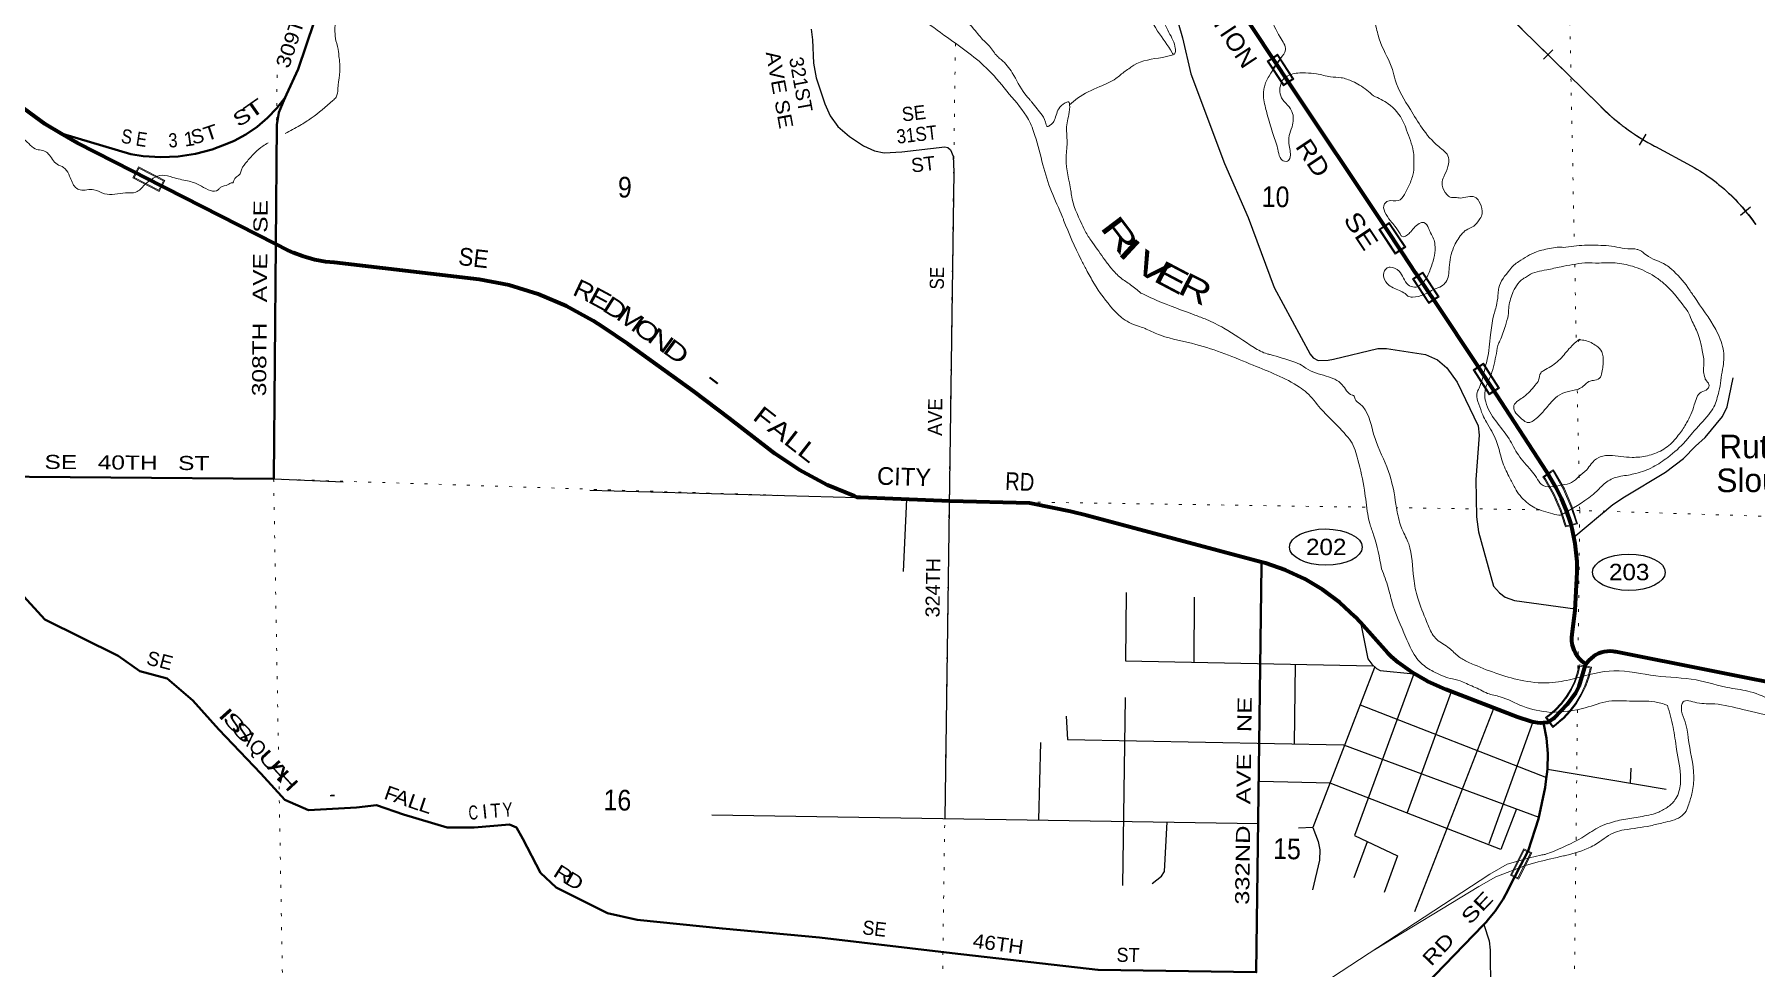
# Model space of a CAD drawing. Header units: feet. Extents: x -248627 to 3, y 0 to 184934.
# Drawn here: x -233180 to -218540, y 23833 to 31777 of the extents above; entities that cross this region are included whole.
import ezdxf
from ezdxf.enums import TextEntityAlignment as Align

# ---------------------------------------------------------------- set-up
doc = ezdxf.new("R2010")
doc.units = ezdxf.units.FT
doc.header["$LTSCALE"] = 80
doc.linetypes.add('DOTTED', pattern=[1.5, 0.3, -1.2])
doc.linetypes.add('LONG_DASHED', pattern=[7.5, 6, -1.5])
for name, color, linetype, lineweight in [('17', 7, 'Continuous', 25), ('23', 7, 'Continuous', 70), ('26', 7, 'Continuous', 40), ('29', 7, 'Continuous', 25), ('30', 7, 'Continuous', 13), ('39', 7, 'Continuous', 13), ('41', 7, 'Continuous', 13), ('59', 7, 'Continuous', 13), ('61', 7, 'Continuous', 13), ('63', 7, 'Continuous', 25), ('7', 7, 'DOTTED', 13)]:
    doc.layers.add(name, color=color, linetype=linetype, lineweight=lineweight)
doc.layers.add('27', color=7, linetype='Continuous')

msp = doc.modelspace()

# ---------------------------------------------------------------- linework, layer by layer
at = {"layer": '17'}
for centre in [(-222195.06, 27411.87), (-219617.99, 27198.11)]:
    msp.add_ellipse(centre, major_axis=(-309.24, 1), ratio=0.500121, dxfattribs=at)
at = {"layer": '23'}
for points in [[(-219982.96, 26414.36), (-220001.03, 26426.67), (-220021.82, 26444.55), (-220040.63, 26464.51), (-220057.24, 26486.33), (-220071.49, 26509.76), (-220083.21, 26534.56), (-220092.27, 26560.44), (-220098.58, 26587.13), (-220102.07, 26614.33), (-220102.69, 26641.75), (-220100.44, 26669.08), (-220074.85, 26875.21), (-220056.17, 27198.66), (-220058.07, 27288.48), (-220074.19, 27443.3), (-220101.12, 27570.59), (-220110.68, 27616.76), (-220146.99, 27723.56), (-220191.01, 27825.02), (-220239.42, 27921.13), (-220306.88, 28039.46), (-220315.7, 28053.65), (-220744.11, 28711.04), (-220899.71, 28949.81), (-220908.47, 28963.26), (-221257.74, 29487.65), (-221415.27, 29724.17), (-221431.28, 29748.2), (-221539.36, 29910.46), (-221697.07, 30147.25), (-221713.81, 30172.39), (-222492.08, 31340.84), (-222649.99, 31577.97), (-222666.82, 31603.34), (-222905.11, 31962.55)], [(-232953.53, 30933.91), (-233087.28, 31012.56), (-233353.65, 31208.55)], [(-231127.47, 29992.07), (-232068.1, 30471.56), (-232094.9, 30485.22), (-232345.19, 30612.8), (-232812.75, 30851.13), (-232953.53, 30933.91)], [(-222742.76, 27283.62), (-224228.66, 27680.25), (-224366.7, 27715.98), (-224687.42, 27781.48), (-224715.2, 27785.52), (-225393.08, 27803.95), (-226152.98, 27834.67), (-226177.95, 27835.68), (-226202.98, 27845.71), (-226434.33, 27939.77), (-226676.02, 28068.97), (-226877.87, 28205.78), (-226902.97, 28222.79), (-226927.87, 28242.22), (-227267.64, 28507.39), (-227571.48, 28736.86), (-228129.92, 29138.45), (-228348.69, 29288.43), (-228425.93, 29338.45), (-228653.77, 29464.05), (-228893.49, 29565.14), (-229142.46, 29640.62), (-229397.96, 29689.66), (-230629.4, 29834.06), (-230703.39, 29840.68), (-230794.9, 29857.37), (-230900.43, 29887.37), (-230977.24, 29918.21), (-231002.33, 29928.29), (-231027.24, 29940.98), (-231127.47, 29992.07)], [(-220344.19, 25915.19), (-220366.94, 25914.23), (-220395.97, 25916.05), (-220424.64, 25920.9), (-220452.65, 25928.71), (-220565.01, 25965.17), (-221174.91, 26201.29), (-221199.73, 26210.9), (-221224.91, 26222.06), (-221334.46, 26270.61), (-221462.04, 26343.98), (-221581.25, 26430.29), (-221637.87, 26478.51), (-221667.97, 26508.64), (-221900.99, 26771.03), (-221944.76, 26817.86), (-222076.7, 26940.32), (-222220.72, 27048.32), (-222375.24, 27140.67), (-222538.57, 27216.37), (-222708.91, 27274.58), (-222742.76, 27283.62)], [(-217309.57, 26037.42), (-219727.13, 26520.05), (-219737.28, 26521.86), (-219750.65, 26523.83), (-219776.03, 26525.5), (-219801.43, 26524.5), (-219826.6, 26520.86), (-219851.24, 26514.6), (-219875.1, 26505.81), (-219897.91, 26494.57), (-219919.41, 26481), (-219939.38, 26465.26), (-219957.6, 26447.53), (-219973.86, 26427.98), (-219982.96, 26414.36)], [(-219982.96, 26414.36), (-219987.99, 26406.84), (-220042.83, 26225.24), (-220071.43, 26168.41), (-220142.23, 26071.94), (-220251.16, 25958.28), (-220261.79, 25949.69), (-220281.71, 25936.31), (-220303.49, 25922.27), (-220309.12, 25919.7), (-220337.89, 25915.45), (-220344.19, 25915.19)]]:
    msp.add_lwpolyline(points, dxfattribs=at)
at = {"layer": '26'}
for points in [[(-231047.46, 31239.63), (-231035.86, 31264.63), (-230935.99, 31480.12), (-230599.13, 32482.29), (-230588.69, 32514.85), (-230567.81, 32601.09), (-230556.06, 32689.03), (-230553.57, 32777.72), (-230558.69, 33037.66), (-230560.72, 33090.96), (-230561.67, 33115.89), (-230559.24, 33140.96), (-230557.15, 33148.9), (-230553.58, 33158.34), (-230549.05, 33167.35), (-230543.59, 33175.84), (-230537.28, 33183.71), (-230530.18, 33190.88), (-230522.37, 33197.27), (-230513.93, 33202.81)], [(-232953.53, 30933.91), (-232940.02, 30929.86), (-232359.43, 30755.69), (-232253.81, 30739.89), (-232105.66, 30731.21), (-231957.42, 30738.07), (-231810.71, 30760.39), (-231667.13, 30797.91), (-231528.26, 30850.25), (-231481.86, 30870.91), (-231380.43, 30925.57), (-231285.28, 30990.54), (-231197.44, 31065.1), (-231117.88, 31148.43), (-231066.76, 31214.63), (-231047.46, 31239.63)], [(-231127.47, 29992.07), (-231119.1, 31005.96), (-231100.45, 31111.66), (-231056.95, 31214.63), (-231047.46, 31239.63)], [(-233920.85, 28016.69), (-233920.04, 28016.68), (-231143.96, 27994.04), (-231127.47, 29992.07)], [(-224131.32, 23814.91), (-222787.65, 23792.81), (-222743.08, 27258.62), (-222742.76, 27283.62)], [(-224133.32, 23814.95), (-225372.84, 23954.64), (-226500.65, 24088.04), (-227327.98, 24165.09), (-228051.5, 24240.04), (-228304.06, 24295.43), (-228741.11, 24515.5), (-228874.49, 24638.91), (-229026.54, 24929.7), (-229078.58, 25025.31), (-229138, 25050.65), (-229440.06, 25026.56), (-229667.77, 25025.12), (-230041.04, 25137.27), (-230269.2, 25214.3), (-230441.33, 25195.64), (-230849.2, 25173.69), (-231049.22, 25260.22), (-231254.52, 25483.66), (-231610.62, 25859.04), (-231831.43, 26106.95), (-232051.46, 26292.46), (-232281.86, 26357.47), (-232467.03, 26487.96), (-233092.08, 26796.33), (-233301.26, 27025.89)], [(-220473, 24826.33), (-220386.06, 25097.74), (-220329.96, 25367.21), (-220325.63, 25392.24), (-220322.58, 25417.21), (-220309.72, 25522.71), (-220307.54, 25654.15), (-220319.11, 25785.1), (-220344.19, 25915.19)], [(-220473, 24826.33), (-220536, 24708.61), (-220590.25, 24602.65)], [(-223227.1, 20840.97), (-223226.26, 20862.95), (-223209.55, 20978.85), (-223180.83, 21092.37), (-223140.39, 21202.26), (-223088.86, 21307.02), (-223041.93, 21403.64), (-222813.34, 21805.93), (-222557.48, 22158.27), (-221666.41, 23328.28), (-221647.26, 23353.42), (-221626.9, 23378.28), (-221551.69, 23470.08), (-221312.73, 23721.78), (-221288.49, 23747.32), (-221264.83, 23771.78), (-220856.55, 24193.85), (-220832.31, 24218.91), (-220812.01, 24243.85), (-220754.93, 24313.95), (-220687.86, 24416.61), (-220645.67, 24496.11), (-220604.21, 24575.81), (-220590.25, 24602.65)]]:
    msp.add_lwpolyline(points, dxfattribs=at)
at = {"layer": '29'}
for p, q in [((-231143.96, 27994.04), (-230554.84, 27967.78)), ((-228456.64, 27896.46), (-226177.95, 27835.68)), ((-225761.3, 27818.84), (-225789.58, 27205.65)), ((-223313.86, 26986.69), (-223316.77, 26431.94)), ((-222456.04, 26415.4), (-222463.25, 25737.37)), ((-223921.35, 24532.02), (-223898.07, 26133.24)), ((-221903.16, 26069.32), (-220318.47, 25450.92)), ((-221503.95, 25148.48), (-221127.38, 26182.89)), ((-220766.26, 26043.08), (-221439.76, 24306.91)), ((-220434.22, 25923.57), (-220808.95, 24885.76)), ((-224622.99, 25749.45), (-224637.84, 25089.74)), ((-220309.69, 25522.99), (-219301.08, 25350.35)), ((-219604.08, 25402.21), (-219599.3, 25531.42)), ((-227416.77, 25133.73), (-222771.35, 25060.19)), ((-221953.59, 24600.99), (-221840.44, 24904.96))]:
    msp.add_line(p, q, dxfattribs=at)
for points in [[(-226573.77, 31822.36), (-226562.51, 31730.51), (-226552.42, 31531.11), (-226530.11, 31408.05), (-226456.97, 31186.14), (-226409.78, 31084.63), (-226347.09, 30993.74), (-226246.97, 30907.57), (-226126.63, 30827.31), (-226034.61, 30784.81), (-225951.81, 30768.45), (-225801.75, 30777.5), (-225435.21, 30820.41), (-225409.34, 30813.14), (-225388.11, 30794.26), (-225364.83, 30740.52), (-225359.43, 30607.6), (-225435.27, 25104.86)], [(-223450.88, 31875.52), (-223413.12, 31748.04), (-223342.34, 31441.14), (-223057.91, 30677.89), (-222855.08, 30217.04), (-222634.87, 29623.03), (-222328.26, 29053.44), (-222304.14, 29023.72), (-222259.36, 28999.73), (-222176.72, 29004.84), (-222131.2, 29013.24), (-221752.01, 29103.99), (-221677.82, 29102.69), (-221346.17, 29052.05), (-221244.03, 29007.42), (-221166.84, 28938.74), (-221077.89, 28816.94), (-220899.34, 28443.1), (-220890.77, 28365.07), (-220918.21, 27988.73), (-220914.46, 27668.72), (-220895.49, 27543.53), (-220768.08, 27080.82), (-220719.25, 27022.9), (-220668.98, 26986.39), (-220590.62, 26957.92), (-220074.26, 26885.45)], [(-220085.71, 27497.74), (-219753.3, 27776.09), (-219654.38, 27840.98), (-219306.33, 28048.78), (-219154.16, 28166.77), (-219050.34, 28270.64), (-218968.27, 28345.56), (-218821.98, 28524.97), (-218781.35, 28605.87), (-218731.05, 28854.12)], [(-223894.65, 27024.56), (-223898.02, 26443.11), (-221795.09, 26402.7)], [(-221897.12, 26758.56), (-221837.35, 26459.9), (-221805.1, 26416.25), (-221764.99, 26378.47), (-221733.36, 26361.22), (-221445.96, 26334.73)], [(-221780.9, 26387.14), (-222305.03, 25024.6), (-222427, 25021.02)], [(-221445.96, 26334.73), (-221950.63, 24957.08), (-221586.3, 24784.74), (-221698.3, 24473.1)], [(-224402.81, 25972.38), (-224392.72, 25772.98), (-222045.46, 25729.66), (-220382.92, 25112.85)], [(-220574.33, 25183.87), (-220707.98, 24837.45), (-222157.73, 25403.94), (-222759.53, 25416.46)], [(-223673.22, 24549.15), (-223592.44, 24611.44), (-223567.3, 24651.64), (-223544.87, 25072.44)], [(-222305.03, 25024.6), (-222259.4, 24904.96), (-222245.15, 24835.71), (-222248.49, 24747.79), (-222309.37, 24495.48)], [(-220850.59, 24200.01), (-220807.01, 24060.19), (-220796.66, 23980.04), (-220792.85, 23300.02), (-220785.35, 23229.27), (-220722.81, 23054.96), (-220586.29, 22677.94), (-220545.29, 22526.2), (-220525.05, 22491.46), (-220495.55, 22464.31), (-220458.98, 22437.16), (-220429.49, 22421.82), (-219381.85, 22398.21), (-219348.83, 22386.41), (-219320.51, 22360.44), (-218597.31, 21471.64), (-218257.53, 21122.25), (-217576.82, 20552.14), (-217468.28, 20476.59), (-217365.78, 20415.65)]]:
    msp.add_lwpolyline(points, dxfattribs=at)
at = {"layer": '39'}
for p, q in [((-220366.32, 24790.07), (-220464.04, 24767.83)), ((-220389.19, 24731.96), (-220498.22, 24700.91))]:
    msp.add_line(p, q, dxfattribs=at)
for points in [[(-220464.04, 24767.83), (-220653.64, 24712.09), (-220800.16, 24626.87), (-222384.35, 23589.33)], [(-220498.22, 24700.91), (-220750.19, 24605.75), (-220892.9, 24522.02), (-221779.83, 23983.53)]]:
    msp.add_lwpolyline(points, dxfattribs=at)
for points in [[(-227549, 37912.67), (-227483.98, 37836.9), (-227291.59, 37678.06), (-227212.07, 37622.13), (-227028.56, 37523.88), (-226953.94, 37423.75), (-226921.03, 37354.65), (-226793.98, 37152.82), (-226750.52, 37005), (-226738.55, 36896.04), (-226696.12, 36695.89), (-226701.29, 36637.61), (-226723.25, 36545.43), (-226808.95, 36438.6), (-226865.93, 36388.35), (-226932.4, 36333.3), (-226953.71, 36299.86), (-226975.05, 36273.58), (-227127.11, 36197.06), (-227361.6, 36058.76), (-227537.69, 35917.29), (-227681.43, 35781.22), (-227869.8, 35527.24), (-227970.46, 35430.58), (-228066.49, 35364.03), (-228273.76, 35260.85), (-228429.49, 35223.08), (-228495.56, 35194.75), (-228556.91, 35161.7), (-228647.63, 35121.85), (-228756.88, 34997.17), (-228812.1, 34955.98), (-228877.84, 34892.86), (-228947.16, 34851.95), (-228982.32, 34806.34), (-229015.92, 34736.55), (-229016.72, 34696.29), (-228932.88, 34449.02), (-228887.79, 34383.7), (-228782.95, 34282.98), (-228626.52, 34140.98), (-228402.1, 33971.46), (-228380.26, 33954.92), (-228311.04, 33887.12), (-228197.11, 33735.89), (-228175.93, 33685.13), (-228066.22, 33215.9), (-228027.01, 33056.08), (-227928.14, 32856.83), (-227818.39, 32697.63), (-227756.65, 32660.18), (-227704.58, 32643.04), (-227552.11, 32607.81), (-227453.48, 32601.84), (-227204.25, 32566.7), (-227003.46, 32528.51), (-226805.2, 32464.2), (-226783.24, 32453.69), (-226587.43, 32367.28), (-226361.28, 32286.3), (-226293.38, 32254.76), (-226005.65, 32128.28), (-225834.09, 32038.31), (-225647.01, 31917.85), (-225414.49, 31750.18), (-225063.24, 31471.44), (-224887.85, 31268.67), (-224724.82, 31052.05), (-224669.05, 30916.06), (-224601.37, 30667.1), (-224529.24, 30440.19), (-224434.79, 30220.89), (-224425.19, 30196.54), (-224276.66, 29857.41), (-224231.98, 29771.98), (-224167.71, 29657.96), (-224002.79, 29435.26), (-223933.59, 29367.45), (-223795.76, 29294.63), (-223737.9, 29275), (-223723.91, 29268.69), (-223602.01, 29215.94), (-223301.26, 29137.51), (-222812.99, 28960.75), (-222419.64, 28773.78), (-222356.09, 28726.23), (-222239.8, 28593.06), (-222056.12, 28402.2), (-222034.44, 28377.61), (-221983.29, 28314.19), (-221921.9, 28155.95), (-221866.52, 27897.17), (-221838.27, 27693.29), (-221821.68, 27614.44), (-221789.34, 27517.18), (-221720.45, 27227.93)], [(-227964.81, 33968.86), (-227892.9, 33627.2), (-227881.71, 33478), (-227875.03, 33407.4), (-227843.84, 33330.72), (-227822.94, 33231.67), (-227778.2, 33156.64), (-227754.15, 33125.98), (-227717.96, 33056.05), (-227485.17, 32968.1), (-227413.24, 32934.2), (-227354.95, 32890), (-227245.46, 32863.09), (-227173.63, 32853.12), (-227133.47, 32840.44), (-227071.84, 32813.34), (-226962.36, 32789.85), (-226716.69, 32661.75), (-226558.6, 32604.27), (-226216, 32500.86), (-226132.02, 32466.99), (-225957.7, 32415.21), (-225869.73, 32379.26), (-225794.05, 32436.14), (-225722.51, 32487.07), (-225564.27, 32540.3), (-225378.21, 32572.86), (-225343.93, 32574.2), (-224964.95, 32578.77), (-224890.49, 32573.27), (-224386.53, 32476.73), (-224131.66, 32421.36), (-224013.79, 32368.68), (-223948.29, 32317.06), (-223834.88, 32242.34), (-223661.67, 32031.55), (-223601.11, 31933.72), (-223529.3, 31793.39), (-223475.49, 31659.45), (-223476.24, 31621.21), (-223482.56, 31607.24), (-223494.61, 31609.5), (-223502.47, 31619.72), (-223625.79, 31805.36), (-223774.24, 32045.86), (-223805.69, 32086.74), (-223916.93, 32169.47), (-224036.82, 32222.18), (-224240.6, 32312.78), (-224388.85, 32357.99), (-224545.88, 32367.15), (-224680.5, 32387.92), (-224829.42, 32398.93), (-225199.58, 32432.42), (-225282.19, 32434.06), (-225411.67, 32408.44), (-225584.25, 32343.41), (-225606.61, 32333.78), (-225763.14, 32264.41), (-225776.14, 32218.36), (-225766.66, 32187.97), (-225733.13, 32151.07), (-225685.29, 32123.96), (-225576.07, 32041.26), (-225482.41, 31987.06), (-225270.6, 31894.29), (-225199.21, 31834.5), (-225114.53, 31734.17), (-225055.19, 31676.63), (-224988.39, 31588.75), (-224956.67, 31561.94), (-224862.14, 31449.34), (-224754.81, 31270.06), (-224709.5, 31216.82), (-224695.75, 31198.43), (-224609.2, 31090.02), (-224572.55, 31006.75), (-224568.75, 30994.6), (-224544.46, 31000.16), (-224509.5, 31035.7), (-224467.08, 31143.57), (-224411.7, 31192.81), (-224385.31, 31202.35), (-224374.05, 31159.85), (-224399.22, 31007.34), (-224396.13, 30856.29), (-224404.94, 30715.54), (-224363.89, 30444.97), (-224358.59, 30406.61), (-224270.7, 30161.28), (-224235.82, 30090.13), (-224179.05, 30004.45), (-224075.13, 29857.45), (-224018.13, 29783.84), (-223939.09, 29703.76), (-223855.51, 29645.74), (-223769.47, 29574.62)], [(-231046.11, 30931.95), (-230920.96, 31001.42), (-230825.02, 31063.94), (-230640.71, 31213.3), (-230613.94, 31242.98), (-230598.46, 31313.13), (-230583.78, 31548.38), (-230590.82, 31600.86), (-230592.32, 31627.06), (-230614.65, 31722.13), (-230623.18, 31800.81), (-230622.24, 31849.11), (-230598.62, 31923.13), (-230575.91, 31950.87), (-230541.19, 31974.34), (-230371.89, 32077.7), (-230327.25, 32092.91), (-230257.66, 32147.91), (-230243.36, 32157.7), (-230226.41, 32199.64), (-230225.67, 32237.87), (-230204.34, 32297.85), (-230171.55, 32325.39), (-230128.9, 32342.66), (-230122.11, 32380.78), (-230119.7, 32400.87), (-230113.58, 32507.44), (-230137.49, 32624.69), (-230212.9, 32787.22), (-230282, 32963.74), (-230385.12, 33153.96), (-230359.32, 33247.28)], [(-223474.28, 32909.15), (-223438.54, 32934.95), (-223349.41, 33010.42), (-223278.52, 33070.83), (-223041.82, 33219.14), (-223011.36, 33230.62), (-222916.44, 33240.82), (-222797.94, 33220.36), (-222718.18, 33176.5), (-222518.03, 33003.42), (-222390.32, 32938.48), (-222162.71, 32829.28), (-222010.51, 32779.96), (-221998.62, 32769.66), (-221966.82, 32746.89), (-221943.39, 32708.17), (-221911.12, 32606.87), (-221855.82, 32344.05), (-221818.76, 32075.56), (-221765.21, 31826.88), (-221727.4, 31699.3), (-221628.96, 31477.91), (-221604.51, 31388.85), (-221476.45, 31136.67), (-221376.75, 30979.68), (-221234.75, 30821.84), (-221151.91, 30729.61), (-221157.47, 30651.21), (-221191.41, 30565.31), (-221197.74, 30551.35), (-221204.92, 30493.11), (-221164.2, 30411.78), (-221136.39, 30391.09), (-221094.12, 30388.24), (-221051.89, 30383.38), (-220987.2, 30394.17), (-220926.8, 30390.96), (-220893.18, 30358.08), (-220864.62, 30272.96), (-220867.26, 30240.81), (-220892.31, 30197.01), (-220937.7, 30143.56), (-221002.84, 30110.63), (-221015.12, 30100.8), (-221041.87, 30073.15), (-221108.5, 29963.74), (-221146.15, 29791.36), (-221174.79, 29667.11), (-221211.72, 29633.62), (-221273.24, 29607.75)], [(-222579.76, 31572.22), (-222538, 31644.83), (-222583.74, 31751.95), (-222672.08, 31931.42), (-222699.49, 31972.22), (-222755.23, 32007.56), (-222813.26, 32055.69), (-222868.27, 32098.4), (-222900.77, 32174.58), (-222898.52, 32209.17), (-222901, 32234.19), (-222865.21, 32462.71), (-222847.82, 32526.78), (-222771.35, 32726.59), (-222763.41, 32823.07), (-222778.1, 32895.83), (-222822.63, 32989.32), (-222861.97, 33038.42), (-222905.66, 33071.5), (-222966.18, 33068.67), (-223077.73, 33032.63), (-223305.94, 32872.28), (-223387.94, 32805.19), (-223489.31, 32732.11)], [(-234134.86, 31545.99), (-234004.3, 31420.61), (-233921.03, 31350.51), (-233801.68, 31269.65), (-233621.93, 31082.9), (-233457.08, 30958.86), (-233403.36, 30923.57), (-233357.34, 30906.57), (-233283.07, 30891.01), (-233171.95, 30802.24), (-233077.78, 30774.22), (-233061.94, 30759.81), (-232987.08, 30671.77), (-232931.18, 30644.5), (-232887.96, 30587.27), (-232880.22, 30571.01), (-232829.73, 30473.39), (-232789.83, 30452.47), (-232733.38, 30453.36), (-232672.91, 30454.19), (-232582.88, 30420.2), (-232405.4, 30426.77), (-232316.6, 30433.06), (-232242.82, 30496.02), (-232242.1, 30496.86)], [(-224375.11, 31176.52), (-224306.11, 31233), (-224118.77, 31331.96), (-223980.35, 31401.69), (-223902.58, 31462.56), (-223860.44, 31490.66), (-223829.03, 31513.44), (-223585.86, 31581.11), (-223493.38, 31603.94)], [(-222490.98, 31436.04), (-222565.82, 31384.71), (-222582.11, 31339.43), (-222584.22, 31270.26), (-222550.59, 31206.01), (-222495.29, 31142.31), (-222483.29, 31119.73), (-222482.96, 30989.28), (-222506.51, 30915.26), (-222506.17, 30829.42), (-222502.37, 30720.14), (-222512.8, 30702.23), (-222557.15, 30701.09), (-222575.05, 30713.53), (-222599.93, 30780.45), (-222605.47, 30806.74), (-222649.16, 30942.48), (-222693.22, 31094.56), (-222707.74, 31150.54), (-222724.97, 31290.26), (-222718.13, 31330.39), (-222678.03, 31422.2), (-222579.76, 31572.22), (-222648.88, 31480.96)], [(-221788.55, 31253.58), (-221907.68, 31344.52), (-221967.53, 31375.91), (-222065.65, 31408.06), (-222154.18, 31415.84), (-222274.61, 31440.38), (-222367.16, 31448.25), (-222432.3, 31447.32), (-222490.98, 31436.04)], [(-221338.38, 29700.36), (-221297.08, 29802.41), (-221267.25, 29987.02), (-221278.36, 30037.57), (-221303.59, 30086.4), (-221320.93, 30127), (-221360.32, 30174.08), (-221388.56, 30172.63), (-221472.69, 30095.78), (-221487.08, 30081.98), (-221548.07, 30056.39), (-221564.26, 30078.97), (-221608.03, 30143.78), (-221645.18, 30190.73), (-221695.76, 30333.74), (-221667.09, 30357.32), (-221578.32, 30361.6), (-221526.93, 30412.92), (-221491.34, 30480.67), (-221455.16, 30578.6), (-221445.32, 30668.99), (-221448.08, 30733.47), (-221447.73, 30751.59), (-221451.17, 30781.85), (-221508.09, 30962.15), (-221536.92, 31033.18), (-221664.91, 31186.71), (-221788.55, 31253.58)], [(-232242.1, 30496.86), (-232091.91, 30577.54), (-232003.01, 30559.42), (-231877.41, 30529.08), (-231825.26, 30515.98), (-231759.37, 30484.47), (-231616.89, 30453.47), (-231598.36, 30473.25), (-231531.37, 30498.09), (-231504.91, 30511.66), (-231492.78, 30513.44), (-231484.33, 30533.4), (-231430.81, 30590.72), (-231418.06, 30624.7), (-231368.25, 30698.2), (-231302.33, 30771.39), (-231236.76, 30826.46), (-231191.73, 30854.02)], [(-220837.55, 28952.71), (-220822.9, 29009.12), (-220794.51, 29218.48), (-220768.91, 29378.35), (-220740.72, 29485.76), (-220729.14, 29574.05), (-220724.32, 29617.92), (-220630.58, 29773.09), (-220595.55, 29812.65), (-220554.67, 29842.04), (-220403.89, 29925.62), (-220276.3, 29957.31), (-220209.62, 29966.05), (-220176.41, 29963.06)], [(-220176.41, 29963.06), (-219993.67, 29981.9), (-219902.98, 29982.12), (-219719.89, 29966.41), (-219627.5, 29950.48), (-219546.96, 29946.87), (-219522.94, 29938.35), (-219471.31, 29899.07), (-219301.7, 29813.17), (-219256.04, 29778.03), (-219116.01, 29622.26), (-219063.12, 29544.71), (-218879.21, 29263.24), (-218815.94, 29098.91), (-218816.85, 28949.96), (-218821.35, 28925.89), (-218851.25, 28737.25), (-218870.74, 28669.19), (-218894.16, 28605.24), (-218937.73, 28541.68), (-219077.88, 28383.4), (-219135.67, 28314.09), (-219287.51, 28176.18), (-219412.06, 28094.11), (-219558.25, 28038.62), (-219685.68, 28014.98), (-219728.18, 28005.75), (-219828.03, 27949.36), (-219914.31, 27866.51), (-219928.65, 27854.73), (-220190.16, 27686.39)], [(-221273.24, 29607.75), (-221457.41, 29539.84), (-221497.55, 29548.7), (-221511.41, 29561.05), (-221556.59, 29590.51), (-221658.95, 29642.49), (-221702, 29707.76), (-221699, 29758.02), (-221690.66, 29771.96), (-221666.05, 29793.62), (-221647.89, 29795.27), (-221571.96, 29761.55), (-221494.29, 29644.95), (-221442.34, 29624.88), (-221338.38, 29700.36)], [(-220788.26, 28879.64), (-220744.59, 29060.12), (-220723.42, 29150.85), (-220715, 29168.8), (-220668.16, 29296.71), (-220644.26, 29384.81), (-220639.04, 29445.11), (-220608.35, 29571.32), (-220572.79, 29637.06), (-220517.21, 29696.35), (-220488.7, 29711.89), (-220472.34, 29723.65), (-220316.2, 29772.9), (-220194.78, 29798.66), (-219992.4, 29832.9)], [(-219992.4, 29832.9), (-219869.68, 29830.47), (-219716.54, 29829.45), (-219568.05, 29796.3), (-219400.34, 29716.47), (-219326.82, 29662.68), (-219143.47, 29455.71), (-219116.01, 29416.91), (-219085.13, 29347.85), (-219031.01, 29230.01), (-218993.53, 29086.34), (-218979.63, 28973.32), (-218982.99, 28904.94), (-218969.96, 28850.33), (-218964.19, 28836.12), (-218936.74, 28797.32), (-218947.56, 28759.29), (-219002.54, 28730.19), (-219061.09, 28622.64), (-219126.58, 28468.93), (-219186.82, 28377.51), (-219277.47, 28276.64), (-219397.72, 28208.57), (-219460.56, 28189.69), (-219589.8, 28176.14), (-219780.95, 28192.01), (-219826.45, 28189.52), (-219874.04, 28175.04), (-219938.14, 28120), (-219976.05, 28069.83), (-220042.53, 28012.4), (-220104.26, 27962.13), (-220183.19, 27942.66)], [(-223769.47, 29574.62), (-223632.47, 29512.48), (-223308.46, 29387.28), (-223210.45, 29349.11), (-223062.75, 29275.72), (-222806, 29111.59), (-222694.21, 29057.04), (-222668.14, 29050.49), (-222467.83, 28988.13), (-222401.87, 28960.65), (-222366.08, 28935.78), (-222192.08, 28867.92), (-222056.48, 28794.77), (-221971.55, 28706.53), (-221959.54, 28702.26), (-221946.03, 28671.8), (-221906.49, 28632.76), (-221788.63, 28374.76), (-221677.23, 28094.73), (-221635.37, 27969.09), (-221588.01, 27712.48), (-221550.4, 27574.85), (-221544.63, 27560.63), (-221490.56, 27440.79), (-221447.98, 27146.03), (-221413.02, 26976.23), (-221338.29, 26779.48), (-221289.98, 26673.84), (-221250.64, 26624.75), (-221145.26, 26552.2), (-221066.06, 26480.16), (-220984.62, 26433.84), (-220934.69, 26411.38), (-220723.65, 26330.64), (-220511.88, 26273.91), (-220263.92, 26258.95), (-220077.01, 26292.27)], [(-220037.69, 29177.51), (-219989.46, 29170.52), (-219893.63, 29124.32), (-219848.24, 29075.11), (-219836.99, 29032.6), (-219836, 28980.24), (-219854.25, 28871.9), (-219858.51, 28859.9), (-219907.42, 28832.69), (-219947.86, 28825.44), (-220025.6, 28766.59), (-220070.24, 28751.37), (-220165.43, 28727.09), (-220240.88, 28682.28), (-220329.44, 28585.39), (-220339.75, 28573.52), (-220432.14, 28486.77), (-220460.62, 28473.24), (-220488.79, 28475.81), (-220538.44, 28513.04), (-220587.78, 28566.35), (-220594.85, 28616.82), (-220557.72, 28660.38), (-220510.75, 28691.66), (-220414.09, 28790.4), (-220385.02, 28834.11), (-220367.72, 28894.16), (-220341.09, 28915.77), (-220227.4, 28988.31), (-220138.22, 29086.9), (-220127.91, 29098.77), (-220037.69, 29177.51), (-220049.23, 29162.76)], [(-220190.16, 27686.39), (-220198, 27684.93), (-220264.32, 27694.29), (-220418.44, 27747.67), (-220474.19, 27783.01), (-220576.72, 27897.77), (-220621.4, 27983.21), (-220683.37, 28111.26), (-220745.78, 28319.86), (-220828.55, 28474.35), (-220860.99, 28537.41), (-220893.55, 28629.1), (-220911.76, 28713.68), (-220891.7, 28766.21), (-220837.55, 28952.71)], [(-220182.62, 27942.8), (-220362.37, 27947.12), (-220404.32, 28004.17), (-220450.07, 28065.58), (-220557.77, 28196.17), (-220636.92, 28334.02), (-220835.19, 28648.4), (-220842.64, 28722.29), (-220788.26, 28879.64)], [(-221720.45, 27227.93), (-221665.14, 27067.79), (-221633.24, 26948.39), (-221514.26, 26644.06), (-221430.84, 26479.35), (-221383.36, 26423.2), (-221281.13, 26353.37), (-221138.16, 26295.02), (-221051.96, 26272.7), (-220999.76, 26250.25), (-220879.45, 26196.34), (-220820.44, 26167.11), (-220711.56, 26138.09), (-220520.91, 26057.27), (-220285.23, 26004.39)], [(-220077.01, 26292.27), (-219744.4, 26359.34), (-219388.55, 26316.05), (-219046.64, 26281.08), (-218757.78, 26212.94), (-218585.1, 26181.33), (-218384.95, 26110.92), (-218322.74, 26097.61), (-217897.05, 26018.71), (-217555.97, 25941.47), (-217306.54, 25887.46)], [(-219289.02, 26062.72), (-219241.94, 25880.32), (-219211.4, 25690.48), (-219178.04, 25440.2), (-219181.23, 25379.86), (-219225.91, 25259.96), (-219291.64, 25196.85), (-219375.14, 25152.21), (-219520.93, 25116.85), (-219662.46, 25093.49), (-219800.19, 25057.97), (-219881.48, 25023.34), (-220018.19, 24937.49), (-220282.61, 24813.89), (-220329.29, 24796.7), (-220366.32, 24790.07)], [(-220285.23, 26004.39), (-219988.4, 26044.1), (-219787.78, 26100.51), (-219588.26, 26100.58), (-219473.4, 26100.32), (-219372.84, 26090.27), (-219318.71, 26075.1), (-219302.72, 26068.74), (-219289.02, 26062.72)], [(-219171.23, 26015.93), (-219157.09, 26096.06), (-219038.35, 26087.66), (-218887.42, 26076.61), (-218648.53, 26029.59), (-218359.75, 25957.43), (-218049.65, 25842.56), (-217967.41, 25822.82), (-217750.21, 25800.39), (-217546.28, 25788.02), (-217304.33, 25746.7)], [(-219171.23, 26015.93), (-219117.9, 25833.57), (-219112.73, 25789.19), (-219064.83, 25458.08), (-219079.57, 25323.49), (-219107.73, 25223.4), (-219131.04, 25165.48), (-219178.36, 25116.09), (-219324.43, 25066.66), (-219433.76, 25040.63), (-219658.16, 25004.83), (-219731.07, 24986.14), (-219884.06, 24892.55), (-219939.07, 24861.43), (-220158.18, 24787.27), (-220174.37, 24783.56), (-220389.19, 24731.96)], [(-217321.95, 24504.51), (-217385.47, 24466.51), (-217707.48, 24181.01), (-217857.19, 24049.11), (-218161.53, 23739.1), (-218229.9, 23643.83), (-218358.91, 23437.02), (-218430.33, 23289.48), (-218480.89, 23177.76), (-218535.92, 22941.31), (-218572.42, 22827.28), (-218611.49, 22582.47), (-218609.99, 22453.61), (-218599.68, 22362.81), (-218616.09, 21938.38), (-218616.57, 21914.23), (-218615.69, 21855.84), (-218560.59, 21685.65), (-218522.13, 21592.29), (-218455.5, 21496.35), (-218348.98, 21379.5), (-218283.61, 21321.83), (-218108.8, 21193.56), (-218053.3, 21146.15), (-217977.54, 21104.39), (-217847.12, 21075.63), (-217765.21, 21039.78), (-217665, 21011.63), (-217557.25, 20957.15), (-217360.56, 20906.95)]]:
    msp.add_spline(points, degree=3, dxfattribs=at)
at = {"layer": '59'}
for p, q in [((-220349.03, 28010.62), (-220306.7, 28039.4)), ((-220338.03, 28008.42), (-220302.2, 28032.78)), ((-220033.68, 26399.91), (-219946.26, 26383.42)), ((-220265.42, 25877.17), (-220297.18, 25922.06))]:
    msp.add_line(p, q, dxfattribs=at)
for points in [[(-222605.14, 31607.3), (-222467.51, 31396.78), (-222510.58, 31368.62), (-222555.92, 31338.98), (-222693.56, 31549.49), (-222649.99, 31577.97)], [(-222645.61, 31571.27), (-222607.46, 31596.22), (-222478.59, 31399.1), (-222514.96, 31375.32), (-222553.6, 31350.06), (-222682.48, 31547.17)], [(-232293.54, 30648.39), (-232070.38, 30532.4), (-232094.9, 30485.22), (-232119.09, 30438.68), (-232342.26, 30554.66), (-232318.98, 30599.45)], [(-232290.13, 30637.6), (-232081.17, 30528.99), (-232102, 30488.91), (-232122.5, 30449.47), (-232331.47, 30558.07), (-232311.88, 30595.76)], [(-221655.25, 30175.03), (-221516.1, 29965.52), (-221557.65, 29937.92), (-221604.09, 29907.07), (-221743.25, 30116.58), (-221697.07, 30147.25)], [(-221732.16, 30114.34), (-221692.64, 30140.59), (-221657.49, 30163.94), (-221527.19, 29967.76), (-221562.08, 29944.58), (-221601.85, 29918.16)], [(-221370.23, 29753.86), (-221231.82, 29543.86), (-221275.85, 29514.84), (-221320.02, 29485.72), (-221458.42, 29695.72), (-221415.27, 29724.17)], [(-221447.34, 29693.44), (-221410.87, 29717.49), (-221372.51, 29742.78), (-221242.9, 29546.14), (-221280.25, 29521.52), (-221317.74, 29496.8)], [(-220853.52, 28977.23), (-220717.07, 28765.96), (-220761.29, 28737.4), (-220805.81, 28708.65), (-220942.26, 28919.92)], [(-220931.2, 28917.54), (-220855.9, 28966.17), (-220728.13, 28768.34), (-220765.63, 28744.12), (-220803.43, 28719.71)]]:
    msp.add_lwpolyline(points, close=True, dxfattribs=at)
for points in [[(-220157.31, 27583.59), (-220165.12, 27608.14), (-220202.13, 27724.44), (-220261.62, 27860.26), (-220334.98, 27989.12), (-220349.03, 28010.62)], [(-220151.97, 27593.18), (-220157.5, 27610.57), (-220194.63, 27727.27), (-220254.46, 27863.85), (-220328.15, 27993.29), (-220338.03, 28008.42)], [(-220306.7, 28039.4), (-220286.53, 28053.11), (-220261.26, 28070.29)], [(-220302.2, 28032.78), (-220282.03, 28046.49), (-220262.42, 28059.82)], [(-220262.42, 28059.82), (-220173.61, 27903.74), (-220110.06, 27758.54), (-220064.48, 27615.22)], [(-220054.29, 27609.54), (-220062.23, 27634.52), (-220102.56, 27761.36), (-220166.45, 27907.33), (-220244.85, 28045.11), (-220261.26, 28070.29)], [(-220106.41, 27596.41), (-220132.17, 27589.92), (-220157.31, 27583.59)], [(-220064.48, 27615.22), (-220081.23, 27611), (-220108.36, 27604.17), (-220151.97, 27593.18)], [(-220054.29, 27609.54), (-220079.28, 27603.24), (-220106.41, 27596.41)], [(-219946.26, 26383.42), (-219950.25, 26366.56), (-219963.49, 26310.7), (-219990.96, 26232.35), (-220026.48, 26157.3), (-220069.65, 26086.38), (-220119.99, 26020.35), (-220176.96, 25959.95), (-220200.83, 25939.45)], [(-219936.55, 26389.72), (-219942.47, 26364.72), (-219955.8, 26308.45), (-219983.55, 26229.31), (-220019.43, 26153.5), (-220063.03, 26081.86), (-220113.88, 26015.17), (-220171.43, 25954.16), (-220195.62, 25933.38)], [(-220039.7, 26409.18), (-220056.57, 26337.96), (-220080.68, 26269.19), (-220111.86, 26203.32), (-220149.74, 26141.07), (-220173.31, 26110.16)], [(-220166.95, 26105.31), (-220143.12, 26136.55), (-220104.81, 26199.52), (-220073.27, 26266.15), (-220048.88, 26335.71), (-220033.68, 26399.91)], [(-220039.7, 26409.18), (-219961.53, 26394.44), (-219936.55, 26389.72)], [(-220173.31, 26110.16), (-220193.93, 26083.12), (-220243.93, 26030.11), (-220299.21, 25982.61), (-220301.06, 25981.25), (-220326.06, 25962.87)], [(-220314.99, 25961.07), (-220296.32, 25974.8), (-220294.23, 25976.34), (-220238.4, 26024.32), (-220187.82, 26077.94), (-220166.95, 26105.31)], [(-220297.18, 25922.06), (-220308.37, 25937.88), (-220326.06, 25962.87)], [(-220290.65, 25926.68), (-220301.84, 25942.5), (-220314.99, 25961.07)], [(-220200.84, 25939.45), (-220240.01, 25905.77), (-220263.6, 25888.44), (-220290.65, 25926.68)], [(-220195.62, 25933.38), (-220235.03, 25899.5), (-220265.42, 25877.17)]]:
    msp.add_lwpolyline(points, dxfattribs=at)
at = {"layer": '61'}
for points in [[(-220590.25, 24602.65), (-220557.23, 24585.96), (-220443.77, 24810.41), (-220511.11, 24844.45), (-220624.57, 24620)], [(-220586.64, 24609.79), (-220560.76, 24596.71), (-220454.52, 24806.88), (-220507.58, 24833.7), (-220613.82, 24623.53)]]:
    msp.add_lwpolyline(points, close=True, dxfattribs=at)
at = {"layer": '63', "lineweight": 13}
for p, q in [((-220867.16, 32155.75), (-219871.45, 31175.59)), ((-219391.58, 30820.71), (-219087.74, 30656.71))]:
    msp.add_line(p, q, dxfattribs=at)
at = {"layer": '63'}
for p, q in [((-220343.39, 31565.09), (-220265.79, 31643.91)), ((-219527.93, 30832.82), (-219470.9, 30927.6)), ((-218667.81, 30238.67), (-218582.33, 30308.86))]:
    msp.add_line(p, q, dxfattribs=at)
at = {"layer": '63', "linetype": 'LONG_DASHED'}
msp.add_lwpolyline([(-220866.4, 32156.54), (-219870.67, 31176.37), (-219847.58, 31153.02), (-219824.08, 31130.35), (-219800.18, 31108.06), (-219775.89, 31085.9), (-219751.19, 31064.41), (-219726.22, 31043.44), (-219700.84, 31022.6), (-219675.07, 31002.42), (-219649.02, 30982.76), (-219622.44, 30963.36), (-219595.71, 30944.63), (-219568.73, 30926.16), (-219541.2, 30908.22), (-219513.53, 30890.94), (-219485.47, 30874.04), (-219457.27, 30857.55), (-219428.52, 30841.58), (-219399.77, 30826.13), (-219391.07, 30821.68), (-219087.21, 30657.67), (-219062.6, 30643.81), (-219038.44, 30629.47), (-219014.53, 30614.71), (-218990.63, 30599.59), (-218967.18, 30583.98), (-218944.11, 30568.02), (-218921.05, 30551.71), (-218898.46, 30534.91), (-218876.23, 30517.76), (-218854.1, 30500.11), (-218832.48, 30482.2), (-218811.03, 30464), (-218789.88, 30445.24), (-218769.26, 30426.21), (-218748.88, 30406.76), (-218728.78, 30387.11), (-218709, 30366.89), (-218689.65, 30346.55), (-218670.63, 30325.64), (-218652.04, 30304.61), (-218633.69, 30283.16), (-218615.85, 30261.43), (-218598.39, 30239.36), (-218581.23, 30217.09), (-218564.52, 30194.34), (-218548.12, 30171.37), (-218539.01, 30158.15)], dxfattribs=at)
at = {"layer": '63', "lineweight": 13}
for centre, radius, start, end in [((-218529.68, 32488.06), 1876.95, 224.36748, 242.66419), ((-219870.85, 29247.1), 1612.54, 34.37392, 60.94568)]:
    msp.add_arc(centre, radius, start, end, dxfattribs=at)
at = {"layer": '7'}
for p, q in [((-220144.12, 33079.05), (-220081.35, 29979.8)), ((-225345.94, 31699.11), (-225398.76, 27805.97)), ((-231115.91, 31431.49), (-231144.73, 27992.02)), ((-220078.12, 29820.28), (-220064.81, 29162.91)), ((-220056.37, 28746.15), (-220041.28, 28000.59)), ((-231144.73, 27992.02), (-231103.39, 25647.43)), ((-221861.22, 27751.84), (-225398.76, 27805.97)), ((-220382.01, 27729.17), (-221594.42, 27747.75)), ((-220035.68, 27723.86), (-220051.06, 26362.36)), ((-217293.7, 27638.79), (-220035.68, 27723.86)), ((-220054.86, 26025.66), (-220067.52, 24904.92)), ((-231098.59, 25375.72), (-231049.17, 22572.91)), ((-220068.62, 24807.27), (-220095.67, 22412.51))]:
    msp.add_line(p, q, dxfattribs=at)
for points in [[(-225398.76, 27805.97), (-231144.73, 27992.02), (-236494.48, 28035.13), (-240932.94, 28109)], [(-225398.76, 27805.97), (-225473.06, 22472.75), (-225507.98, 17092.67)], [(-220036.31, 27755.21), (-220035.68, 27723.86), (-220083.05, 27724.59)]]:
    msp.add_lwpolyline(points, dxfattribs=at)

# ---------------------------------------------------------------- texts
at = {"layer": '17'}
for s, rotation, width, p in [('CARNATION', 303.547, 1.05, (-223585.63, 32513.31)), ('RD', 303.666, 1.15, (-222460.33, 30821.87)), ('SE', 303.666, 1.25, (-222051.55, 30202.86)), ('SE', 353.312, 0.95, (-229579.92, 29815.13)), ('R', 334.637, 1.15, (-228611.34, 29564.03)), ('E', 331.683, 1.3, (-228480.43, 29501.59)), ('D', 327.683, 1.3, (-228359.04, 29431.24)), ('M', 323.683, 1.3, (-228241.4, 29360.78)), ('O', 323.683, 1.35, (-228100.19, 29257.29)), ('N', 323.682, 1.4, (-227977.43, 29171.45)), ('D', 323.682, 1.4, (-227845.77, 29075.76)), ('-', 322.939, 1.8, (-227485.25, 28819.82)), ('FALL', 322.031, 1.3, (-227079.99, 28505.29)), ('RD', 357.488, 0.85, (-224925.1, 27900.22))]:
    msp.add_text(s, height=150.9, rotation=rotation, dxfattribs=dict(at, width=width)).set_placement(p)
msp.add_text('CITY', height=150.9, rotation=358.144, dxfattribs=at).set_placement((-226014.71, 27944.11))
at = {"layer": '17', "width": 1.1}
for s, p in [('202', (-222192.15, 27343.56)), ('203', (-219615.08, 27129.8))]:
    msp.add_text(s, height=140, dxfattribs=at).set_placement(p, align=Align.CENTER)
at = {"layer": '27'}
for s, height, rotation, width, p in [('309TH', 120.7, 71.421, 1.15, (-231015.96, 31480.18)), ('T', 120.7, 34.947, 1.7, (-231344.79, 31045.58)), ('S', 120.7, 30.695, 1.35, (-231446.36, 30984.05)), ('S', 120.7, 351.102, 0.85, (-232448.12, 30854.44)), ('E', 120.7, 351.102, 0.85, (-232322.46, 30831.36)), ('3', 120.7, 3.096, 0.85, (-232036.01, 30813.12)), ('T', 120.7, 18.217, 1.2, (-231717.23, 30864.7)), ('308TH   AVE   SE', 120, 89.52, 1.3, (-231209.37, 28696.32)), ('SE   40TH   ST', 120, 359.538, 1.3, (-233094.17, 28077.73)), ('332ND   AVE   NE', 120, 89.263, 1.35, (-222847.84, 24366.97)), ('SE', 120.7, 46.36, 1.4, (-220969.63, 24191.63)), ('SE', 120, 353.255, 0.95, (-226142.24, 24117.5)), ('46TH', 120, 352.339, 1.1, (-225203.37, 24003.75)), ('RD', 120.7, 46.36, 1.3, (-221299.11, 23837.99)), ('ST', 120, 359.058, 0.95, (-223975.99, 23882.36))]:
    msp.add_text(s, height=height, rotation=rotation, dxfattribs=dict(at, width=width)).set_placement(p)
for s, rotation, p in [('1', 7.91, (-231899.69, 30821.58)), ('S', 14.085, (-231830.6, 30838.4))]:
    msp.add_text(s, height=120.7, rotation=rotation, dxfattribs=at).set_placement(p)
for s, rotation, p in [('S', 345.927, (-232182.53, 26401.79)), ('E', 344.969, (-232073.61, 26376.58)), ('A', 313.519, (-231404.81, 25747.5)), ('Q', 313.519, (-231323.05, 25664.57)), ('-', 3.154, (-230642.65, 25250.96)), ('I', 5.857, (-229342.71, 25101.77))]:
    msp.add_text(s, height=120, rotation=rotation, dxfattribs=at).set_placement(p, align=Align.CENTER)
for s, rotation, width, p in [('I', 311.932, 1.8, (-231597.49, 25949.11)), ('S', 313.462, 1.75, (-231522.56, 25876.3)), ('S', 313.462, 1.75, (-231451.76, 25797.35)), ('U', 312.39, 1.6, (-231223.02, 25554.94)), ('A', 312.39, 1.75, (-231146.46, 25468.77)), ('H', 312.763, 1.55, (-231071.32, 25383.86)), ('F', 340.382, 1.15, (-230161.89, 25254.13)), ('A', 339.625, 1.15, (-230073.75, 25224.09)), ('L', 340.711, 1.2, (-229963.94, 25185.4)), ('L', 341.711, 1.2, (-229869.43, 25154.92)), ('C', 3.767, 0.7, (-229442.86, 25092.95)), ('T', 3.788, 0.9, (-229253.24, 25109.45)), ('Y', 3.788, 0.8, (-229150.71, 25118.31)), ('R', 327.425, 1.3, (-228713.05, 24577.46)), ('D', 330.104, 1.25, (-228616, 24517.94))]:
    msp.add_text(s, height=120, rotation=rotation, dxfattribs=dict(at, width=width)).set_placement(p, align=Align.CENTER)
at = {"layer": '30'}
for s, rotation, width, p in [('AVE SE', 280.276, 1.15, (-226959.94, 31622.98)), ('SE', 6.677, 0.95, (-225794.36, 31034.4)), ('31ST', 6.677, 0.9, (-225839.15, 30845.38)), ('SE', 89.223, 0.9, (-225444.37, 29604.31)), ('324TH', 89.202, 1.05, (-225481.16, 26812.98))]:
    msp.add_text(s, height=120, rotation=rotation, dxfattribs=dict(at, width=width)).set_placement(p)
for s, rotation, p in [('321ST', 280.276, (-226760.87, 31572.24)), ('ST', 6.677, (-225715.11, 30600.01)), ('AVE', 89.223, (-225461.27, 28358.64))]:
    msp.add_text(s, height=120, rotation=rotation, dxfattribs=at).set_placement(p)
at = {"layer": '41'}
for s, rotation, width, p in [('R', 307.218, 1.65, (-224124.13, 30134.39)), ('I', 317.217, 1.75, (-223979.03, 29915.94)), ('V', 325.624, 1.55, (-223844.94, 29789.13)), ('E', 332.184, 1.55, (-223675.66, 29683.31)), ('R', 333.215, 1.35, (-223465.62, 29578.67))]:
    msp.add_text(s, height=201.2, rotation=rotation, dxfattribs=dict(at, width=width)).set_placement(p)
for s, p in [('Rutherford', (-218848.28, 28167.66)), ('Slough', (-218873.26, 27879.52))]:
    msp.add_text(s, height=201.2, rotation=0.225, dxfattribs=at).set_placement(p)
at = {"layer": '7', "width": 0.9}
for s, height, rotation, p in [('9', 176.1, 358.867, (-228218.32, 30388.89)), ('10', 176.1, 358.865, (-222742, 30309.16)), ('16', 176, 358.868, (-228340.26, 25173.09)), ('15', 176, 358.865, (-222644.46, 24758.41))]:
    msp.add_text(s, height=height, rotation=rotation, dxfattribs=at).set_placement(p)

doc.saveas('drawing.dxf')
